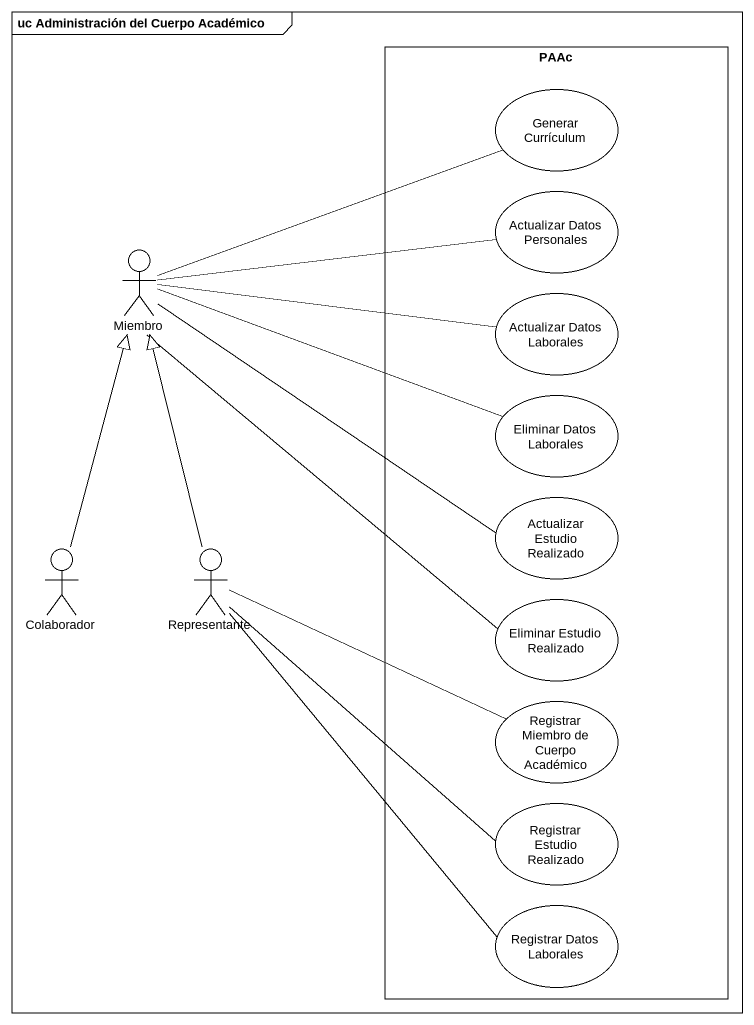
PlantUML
@startuml
mainframe uc Administración del Cuerpo Académico
rectangle PAAc {
  usecase "Generar Currículum" as Generar_Currículum #FFFFFF
  usecase "Actualizar Datos Personales" as Actualizar_Datos_Personales #FFFFFF
  usecase "Actualizar Datos Laborales" as Actualizar_Datos_Laborales #FFFFFF
  usecase "Eliminar Datos Laborales" as Eliminar_Datos_Laborales #FFFFFF
  usecase "Actualizar Estudio Realizado" as Actualizar_Estudio_Realizado #FFFFFF
  usecase "Eliminar Estudio Realizado" as Eliminar_Estudio_Realizado #FFFFFF
  usecase "Registrar Miembro de Cuerpo Académico" as Registrar_Miembro_de_Cuerpo #FFFFFF
  usecase "Registrar Estudio Realizado" as Registrar_Estudio_Realizado #FFFFFF
  usecase "Registrar Datos Laborales" as Registrar_Datos_Laborales #FFFFFF
}
actor Miembro #FFFFFF
actor Colaborador #FFFFFF
actor Representante #FFFFFF
Miembro -right- Generar_Currículum
Miembro -right- Actualizar_Datos_Personales
Miembro -right- Actualizar_Datos_Laborales
Miembro -right- Eliminar_Datos_Laborales
Miembro -right- Actualizar_Estudio_Realizado
Miembro -- Eliminar_Estudio_Realizado
Colaborador -up-|> Miembro
Representante -up-|> Miembro
Representante -right- Registrar_Miembro_de_Cuerpo
Representante -- Registrar_Estudio_Realizado
Representante -- Registrar_Datos_Laborales
@enduml
